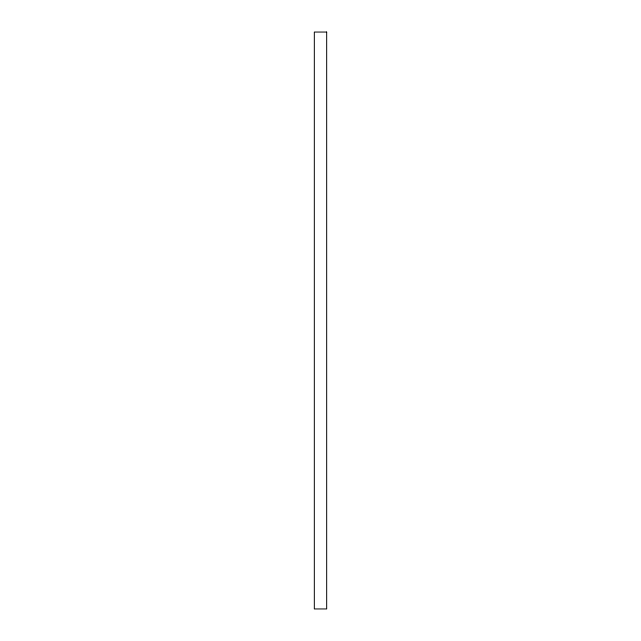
<?xml version="1.0" encoding="UTF-8"?>
<svg xmlns="http://www.w3.org/2000/svg" width="641" height="641" viewBox="0 0 641 641"><rect width="100%" height="100%" fill="white"/><g stroke="black" fill="none" stroke-linecap="round" stroke-linejoin="round"><path stroke-width="0.96" d="M326.678 32.05L314.322 32.05L314.322 608.95L326.678 608.95L326.678 32.05"/></g></svg>
